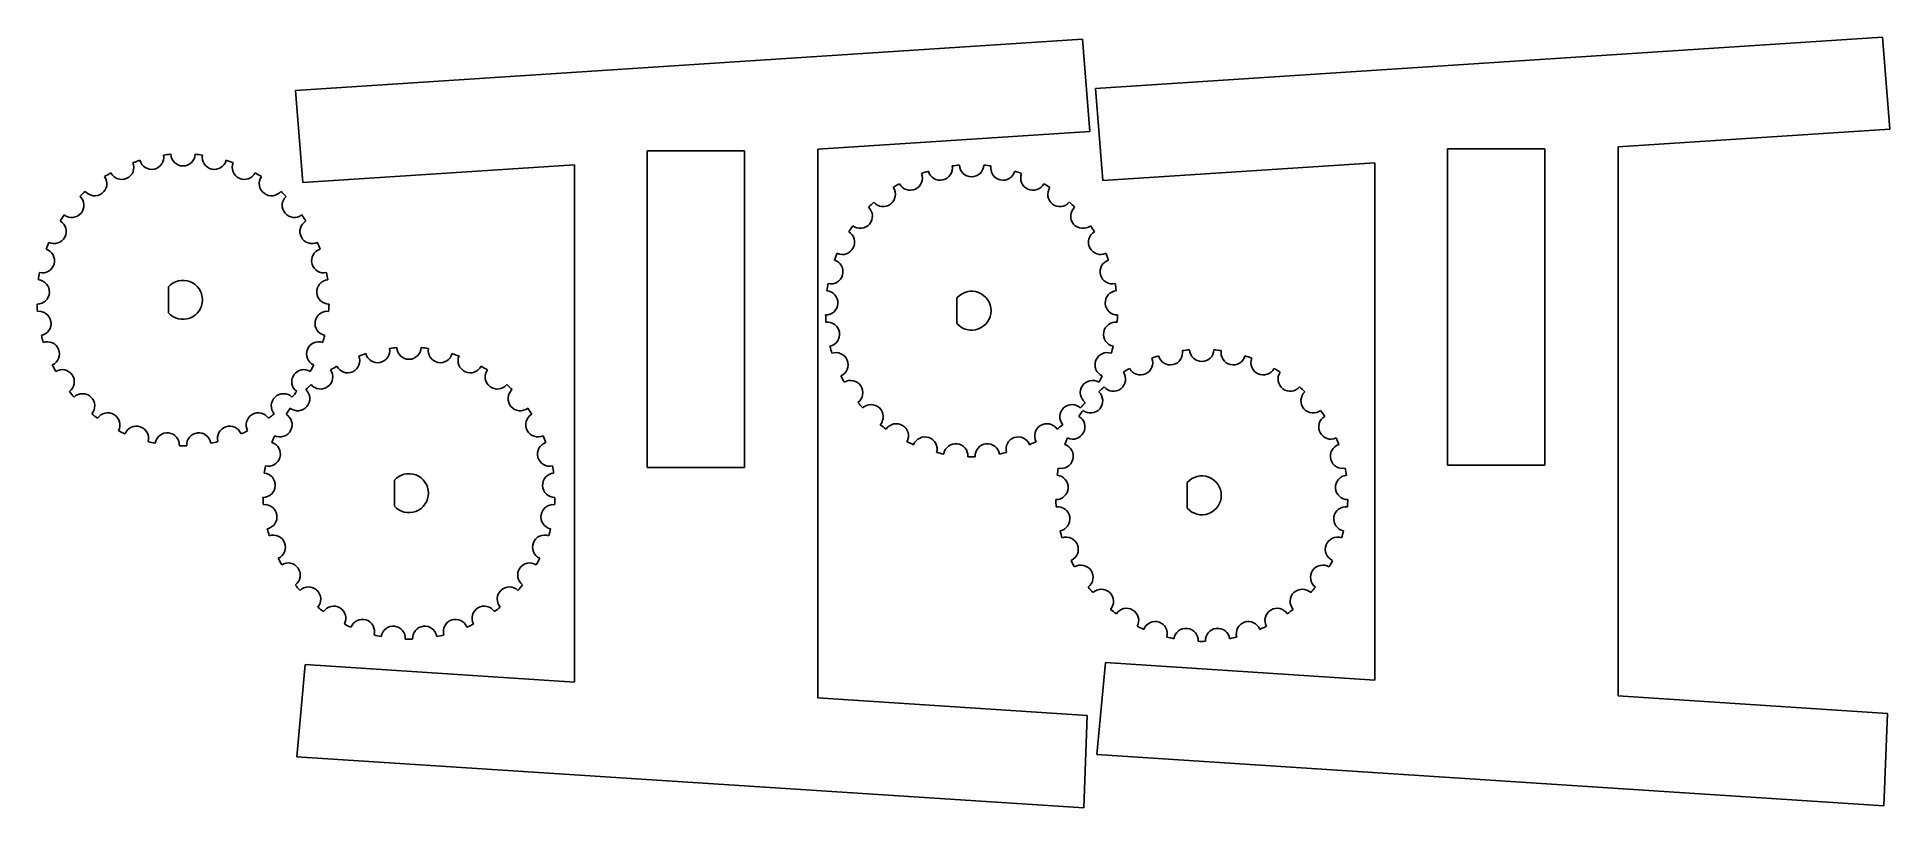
# Model space of a CAD drawing. Header units: millimetres. Extents: x 2 to 383, y 681 to 840.
import ezdxf

# ---------------------------------------------------------------- set-up
doc = ezdxf.new("R2010")
doc.units = ezdxf.units.MM

msp = doc.modelspace()

# ---------------------------------------------------------------- linework, layer by layer
at = {"color": 7, "linetype": 'Continuous', "lineweight": 25}
for p, q in [((217.12, 839.42), (55.46, 828.88)), ((218.63, 820.48), (217.12, 839.42)), ((381.5, 839.85), (219.84, 829.31)), ((383.01, 820.91), (381.5, 839.85)), ((55.46, 828.88), (56.98, 809.94)), ((219.84, 829.31), (221.36, 810.37)), ((162.81, 816.84), (218.63, 820.48)), ((327.18, 817.27), (383.01, 820.91)), ((127.75, 816.46), (127.75, 751.46)), ((147.75, 816.46), (127.75, 816.46)), ((147.75, 751.46), (147.75, 816.46)), ((162.81, 704.08), (162.81, 816.84)), ((292.13, 816.89), (292.13, 751.89)), ((312.13, 816.89), (292.13, 816.89)), ((312.13, 751.89), (312.13, 816.89)), ((327.18, 704.51), (327.18, 817.27)), ((56.98, 809.94), (112.81, 813.58)), ((112.81, 813.58), (112.81, 707.34)), ((221.36, 810.37), (277.18, 814.01)), ((277.18, 814.01), (277.18, 707.77)), ((29.39, 788.52), (29.39, 783.22)), ((191.37, 786.28), (191.37, 780.99)), ((127.75, 751.46), (147.75, 751.46)), ((292.13, 751.89), (312.13, 751.89)), ((75.8, 748.8), (75.8, 743.51)), ((238.66, 748.36), (238.66, 743.07)), ((57.48, 710.94), (55.74, 692.02)), ((112.81, 707.34), (57.48, 710.94)), ((221.85, 711.37), (220.12, 692.44)), ((277.18, 707.77), (221.85, 711.37)), ((382.51, 700.91), (327.18, 704.51)), ((218.14, 700.48), (162.81, 704.08)), ((217.4, 681.49), (218.14, 700.48)), ((381.78, 681.92), (382.51, 700.91)), ((55.74, 692.02), (217.4, 681.49)), ((220.12, 692.44), (381.78, 681.92))]:
    msp.add_line(p, q, dxfattribs=at)
for centre, radius, start, end in [((32.39, 785.87), 30, 107.1898, 110.0516), ((25.94, 815.17), 2.5, 194.8018, 10.0258), ((32.39, 785.87), 30, 94.776, 97.6378), ((32.39, 815.87), 2.5, 182.388, 357.612), ((32.39, 785.87), 30, 82.3622, 85.224), ((38.84, 815.17), 2.5, 169.9742, 345.1982), ((32.39, 785.87), 30, 69.9484, 72.8102), ((14.24, 809.75), 2.5, 219.6294, 34.8534), ((32.39, 785.87), 30, 119.6036, 122.4653), ((19.79, 813.1), 2.5, 207.2156, 22.4396), ((44.99, 813.1), 2.5, 157.5604, 332.7844), ((32.39, 785.87), 30, 57.5347, 60.3964), ((50.55, 809.75), 2.5, 145.1466, 320.3706), ((181.77, 810.87), 2.5, 207.2156, 22.4396), ((194.37, 783.64), 30, 107.1898, 110.0516), ((187.92, 812.94), 2.5, 194.8018, 10.0258), ((194.37, 783.64), 30, 94.776, 97.6378), ((194.37, 813.64), 2.5, 182.388, 357.612), ((194.37, 783.64), 30, 82.3622, 85.224), ((200.81, 812.94), 2.5, 169.9742, 345.1982), ((194.37, 783.64), 30, 69.9484, 72.8102), ((206.96, 810.87), 2.5, 157.5604, 332.7844), ((9.53, 805.29), 2.5, 232.0432, 47.2672), ((32.39, 785.87), 30, 132.0174, 134.8791), ((32.39, 785.87), 30, 45.1209, 47.9826), ((55.26, 805.29), 2.5, 132.7328, 307.9568), ((176.21, 807.52), 2.5, 219.6294, 34.8534), ((194.37, 783.64), 30, 119.6036, 122.4653), ((194.37, 783.64), 30, 57.5347, 60.3964), ((212.52, 807.52), 2.5, 145.1466, 320.3706), ((32.39, 785.87), 30, 144.4312, 147.2929), ((32.39, 785.87), 30, 32.7071, 35.5688), ((171.5, 803.06), 2.5, 232.0432, 47.2672), ((194.37, 783.64), 30, 132.0174, 134.8791), ((194.37, 783.64), 30, 45.1209, 47.9826), ((217.23, 803.06), 2.5, 132.7328, 307.9568), ((5.89, 799.92), 2.5, 244.457, 59.681), ((58.9, 799.92), 2.5, 120.319, 295.543), ((167.86, 797.69), 2.5, 244.457, 59.681), ((194.37, 783.64), 30, 144.4312, 147.2929), ((220.87, 797.69), 2.5, 120.319, 295.543), ((194.37, 783.64), 30, 32.7071, 35.5688), ((3.48, 793.9), 2.5, 256.8708, 72.0947), ((32.39, 785.87), 30, 156.845, 159.7067), ((61.3, 793.9), 2.5, 107.9053, 283.1292), ((32.39, 785.87), 30, 20.2933, 23.155), ((165.46, 791.66), 2.5, 256.8708, 72.0947), ((194.37, 783.64), 30, 156.845, 159.7067), ((223.27, 791.66), 2.5, 107.9053, 283.1292), ((194.37, 783.64), 30, 20.2933, 23.155), ((2.44, 787.49), 2.5, 269.2846, 84.5085), ((32.39, 785.87), 30, 169.2588, 172.1205), ((32.39, 785.87), 4, 221.4096, 138.5904), ((62.35, 787.49), 2.5, 95.4915, 270.7154), ((32.39, 785.87), 30, 7.8795, 10.7412), ((194.37, 783.64), 30, 169.2588, 172.1205), ((194.37, 783.64), 30, 7.8795, 10.7412), ((32.39, 785.87), 30, 181.6726, 184.5343), ((32.39, 785.87), 30, 355.4657, 358.3274), ((164.41, 785.26), 2.5, 269.2846, 84.5085), ((194.37, 783.64), 4, 221.4096, 138.5904), ((224.32, 785.26), 2.5, 95.4915, 270.7154), ((2.79, 781.02), 2.5, 281.6984, 96.9223), ((62, 781.02), 2.5, 83.0777, 258.3016), ((194.37, 783.64), 30, 181.6726, 184.5343), ((164.76, 778.79), 2.5, 281.6984, 96.9223), ((223.97, 778.79), 2.5, 83.0777, 258.3016), ((194.37, 783.64), 30, 355.4657, 358.3274), ((32.39, 785.87), 30, 194.0864, 196.9481), ((4.52, 774.77), 2.5, 294.1122, 109.3361), ((60.26, 774.77), 2.5, 70.6639, 245.8878), ((32.39, 785.87), 30, 343.0519, 345.9136), ((66.2, 773.38), 2.5, 207.2156, 22.4396), ((78.8, 746.16), 30, 107.1898, 110.0516), ((72.35, 775.46), 2.5, 194.8018, 10.0258), ((78.8, 746.16), 30, 94.776, 97.6378), ((78.8, 776.16), 2.5, 182.388, 357.612), ((78.8, 746.16), 30, 82.3622, 85.224), ((85.25, 775.46), 2.5, 169.9742, 345.1982), ((78.8, 746.16), 30, 69.9484, 72.8102), ((91.39, 773.38), 2.5, 157.5604, 332.7844), ((194.37, 783.64), 30, 194.0864, 196.9481), ((166.5, 772.53), 2.5, 294.1122, 109.3361), ((222.23, 772.53), 2.5, 70.6639, 245.8878), ((194.37, 783.64), 30, 343.0519, 345.9136), ((229.07, 772.94), 2.5, 207.2156, 22.4396), ((241.66, 745.71), 30, 107.1898, 110.0516), ((235.21, 775.01), 2.5, 194.8018, 10.0258), ((241.66, 745.71), 30, 94.776, 97.6378), ((241.66, 775.71), 2.5, 182.388, 357.612), ((241.66, 745.71), 30, 82.3622, 85.224), ((248.11, 775.01), 2.5, 169.9742, 345.1982), ((241.66, 745.71), 30, 69.9484, 72.8102), ((254.26, 772.94), 2.5, 157.5604, 332.7844), ((32.39, 785.87), 30, 206.5002, 209.3619), ((7.56, 769.03), 2.5, 306.5259, 121.7499), ((57.22, 769.03), 2.5, 58.2501, 233.4741), ((32.39, 785.87), 30, 330.6381, 333.4998), ((60.64, 770.04), 2.5, 219.6294, 34.8534), ((78.8, 746.16), 30, 119.6036, 122.4653), ((78.8, 746.16), 30, 57.5347, 60.3964), ((96.95, 770.04), 2.5, 145.1466, 320.3706), ((194.37, 783.64), 30, 206.5002, 209.3619), ((169.53, 766.8), 2.5, 306.5259, 121.7499), ((219.2, 766.8), 2.5, 58.2501, 233.4741), ((194.37, 783.64), 30, 330.6381, 333.4998), ((223.51, 769.59), 2.5, 219.6294, 34.8534), ((241.66, 745.71), 30, 119.6036, 122.4653), ((241.66, 745.71), 30, 57.5347, 60.3964), ((259.82, 769.59), 2.5, 145.1466, 320.3706), ((32.39, 785.87), 30, 218.914, 221.7757), ((11.76, 764.09), 2.5, 318.9397, 134.1637), ((53.02, 764.09), 2.5, 45.8363, 221.0603), ((55.93, 765.58), 2.5, 232.0432, 47.2672), ((32.39, 785.87), 30, 318.2243, 321.086), ((78.8, 746.16), 30, 132.0174, 134.8791), ((78.8, 746.16), 30, 45.1209, 47.9826), ((101.66, 765.58), 2.5, 132.7328, 307.9568), ((218.8, 765.13), 2.5, 232.0432, 47.2672), ((241.66, 745.71), 30, 132.0174, 134.8791), ((241.66, 745.71), 30, 45.1209, 47.9826), ((264.53, 765.13), 2.5, 132.7328, 307.9568), ((32.39, 785.87), 30, 231.3278, 234.1895), ((16.92, 760.16), 2.5, 331.3535, 146.5775), ((47.86, 760.16), 2.5, 33.4225, 208.6465), ((32.39, 785.87), 30, 305.8105, 308.6722), ((52.29, 760.21), 2.5, 244.457, 59.681), ((78.8, 746.16), 30, 144.4312, 147.2929), ((105.3, 760.21), 2.5, 120.319, 295.543), ((78.8, 746.16), 30, 32.7071, 35.5688), ((194.37, 783.64), 30, 218.914, 221.7757), ((173.73, 761.86), 2.5, 318.9397, 134.1637), ((215, 761.86), 2.5, 45.8363, 221.0603), ((215.16, 759.76), 2.5, 244.457, 59.681), ((241.66, 745.71), 30, 144.4312, 147.2929), ((194.37, 783.64), 30, 318.2243, 321.086), ((268.17, 759.76), 2.5, 120.319, 295.543), ((241.66, 745.71), 30, 32.7071, 35.5688), ((32.39, 785.87), 30, 243.7415, 246.6033), ((22.81, 757.44), 2.5, 343.7673, 158.9913), ((29.15, 756.05), 2.5, 356.1811, 171.4051), ((35.64, 756.05), 2.5, 8.5949, 183.8189), ((41.97, 757.44), 2.5, 21.0087, 196.2327), ((32.39, 785.87), 30, 293.3967, 296.2585), ((78.8, 746.16), 30, 156.845, 159.7067), ((78.8, 746.16), 30, 20.2933, 23.155), ((194.37, 783.64), 30, 231.3278, 234.1895), ((178.9, 757.93), 2.5, 331.3535, 146.5775), ((184.79, 755.21), 2.5, 343.7673, 158.9913), ((203.94, 755.21), 2.5, 21.0087, 196.2327), ((209.83, 757.93), 2.5, 33.4225, 208.6465), ((194.37, 783.64), 30, 305.8105, 308.6722), ((241.66, 745.71), 30, 156.845, 159.7067), ((241.66, 745.71), 30, 20.2933, 23.155), ((32.39, 785.87), 30, 256.1553, 259.0171), ((32.39, 785.87), 30, 268.5691, 271.4309), ((32.39, 785.87), 30, 280.9829, 283.8447), ((49.89, 754.18), 2.5, 256.8708, 72.0947), ((107.7, 754.18), 2.5, 107.9053, 283.1292), ((194.37, 783.64), 30, 243.7415, 246.6033), ((194.37, 783.64), 30, 256.1553, 259.0171), ((191.12, 753.81), 2.5, 356.1811, 171.4051), ((194.37, 783.64), 30, 268.5691, 271.4309), ((197.61, 753.81), 2.5, 8.5949, 183.8189), ((194.37, 783.64), 30, 280.9829, 283.8447), ((194.37, 783.64), 30, 293.3967, 296.2585), ((212.76, 753.74), 2.5, 256.8708, 72.0947), ((270.57, 753.74), 2.5, 107.9053, 283.1292), ((48.84, 747.78), 2.5, 269.2846, 84.5085), ((78.8, 746.16), 30, 169.2588, 172.1205), ((78.8, 746.16), 4, 221.4096, 138.5904), ((108.75, 747.78), 2.5, 95.4915, 270.7154), ((78.8, 746.16), 30, 7.8795, 10.7412), ((211.71, 747.34), 2.5, 269.2846, 84.5085), ((241.66, 745.71), 30, 169.2588, 172.1205), ((271.62, 747.34), 2.5, 95.4915, 270.7154), ((241.66, 745.71), 30, 7.8795, 10.7412), ((241.66, 745.71), 4, 221.4096, 138.5904), ((78.8, 746.16), 30, 181.6726, 184.5343), ((49.19, 741.3), 2.5, 281.6984, 96.9223), ((108.4, 741.3), 2.5, 83.0777, 258.3016), ((78.8, 746.16), 30, 355.4657, 358.3274), ((241.66, 745.71), 30, 181.6726, 184.5343), ((212.06, 740.86), 2.5, 281.6984, 96.9223), ((271.27, 740.86), 2.5, 83.0777, 258.3016), ((241.66, 745.71), 30, 355.4657, 358.3274), ((78.8, 746.16), 30, 194.0864, 196.9481), ((78.8, 746.16), 30, 343.0519, 345.9136), ((241.66, 745.71), 30, 194.0864, 196.9481), ((241.66, 745.71), 30, 343.0519, 345.9136), ((50.93, 735.05), 2.5, 294.1122, 109.3361), ((106.67, 735.05), 2.5, 70.6639, 245.8878), ((213.79, 734.61), 2.5, 294.1122, 109.3361), ((269.53, 734.61), 2.5, 70.6639, 245.8878), ((78.8, 746.16), 30, 206.5002, 209.3619), ((53.97, 729.32), 2.5, 306.5259, 121.7499), ((103.63, 729.32), 2.5, 58.2501, 233.4741), ((78.8, 746.16), 30, 330.6381, 333.4998), ((241.66, 745.71), 30, 206.5002, 209.3619), ((216.83, 728.88), 2.5, 306.5259, 121.7499), ((266.49, 728.88), 2.5, 58.2501, 233.4741), ((241.66, 745.71), 30, 330.6381, 333.4998), ((78.8, 746.16), 30, 218.914, 221.7757), ((78.8, 746.16), 30, 318.2243, 321.086), ((58.17, 724.38), 2.5, 318.9397, 134.1637), ((99.43, 724.38), 2.5, 45.8363, 221.0603), ((241.66, 745.71), 30, 218.914, 221.7757), ((221.03, 723.93), 2.5, 318.9397, 134.1637), ((262.29, 723.93), 2.5, 45.8363, 221.0603), ((241.66, 745.71), 30, 318.2243, 321.086), ((78.8, 746.16), 30, 231.3278, 234.1895), ((63.33, 720.45), 2.5, 331.3535, 146.5775), ((69.22, 717.73), 2.5, 343.7673, 158.9913), ((88.38, 717.73), 2.5, 21.0087, 196.2327), ((94.26, 720.45), 2.5, 33.4225, 208.6465), ((78.8, 746.16), 30, 305.8105, 308.6722), ((241.66, 745.71), 30, 231.3278, 234.1895), ((226.2, 720.01), 2.5, 331.3535, 146.5775), ((232.08, 717.28), 2.5, 343.7673, 158.9913), ((251.24, 717.28), 2.5, 21.0087, 196.2327), ((257.13, 720.01), 2.5, 33.4225, 208.6465), ((241.66, 745.71), 30, 305.8105, 308.6722), ((78.8, 746.16), 30, 243.7415, 246.6033), ((78.8, 746.16), 30, 256.1553, 259.0171), ((75.55, 716.33), 2.5, 356.1811, 171.4051), ((78.8, 746.16), 30, 268.5691, 271.4309), ((82.04, 716.33), 2.5, 8.5949, 183.8189), ((78.8, 746.16), 30, 280.9829, 283.8447), ((78.8, 746.16), 30, 293.3967, 296.2585), ((241.66, 745.71), 30, 243.7415, 246.6033), ((241.66, 745.71), 30, 256.1553, 259.0171), ((238.42, 715.89), 2.5, 356.1811, 171.4051), ((241.66, 745.71), 30, 268.5691, 271.4309), ((244.91, 715.89), 2.5, 8.5949, 183.8189), ((241.66, 745.71), 30, 280.9829, 283.8447), ((241.66, 745.71), 30, 293.3967, 296.2585)]:
    msp.add_arc(centre, radius, start, end, dxfattribs=at)

doc.saveas('drawing.dxf')
